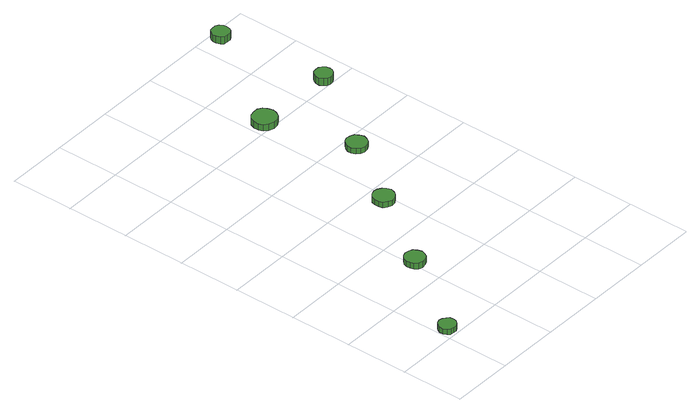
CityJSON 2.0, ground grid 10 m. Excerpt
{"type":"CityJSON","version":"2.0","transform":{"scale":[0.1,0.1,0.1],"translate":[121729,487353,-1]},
"CityObjects":{
"tree1":{"type":"SolitaryVegetationObject","attributes":{"function":"something"},"geometry":[{"type":"MultiSurface","lod":"1","boundaries":[[[0,1,2,3,4,5,6,7,8,9,10,11,12,13,14]],[[15,16,17,18,19,20,21,22,23,24,25,26,27,28,29]],[[0,29,28,1]],[[1,28,27,2]],[[2,27,26,3]],[[3,26,25,4]],[[4,25,24,5]],[[5,24,23,6]],[[6,23,22,7]],[[7,22,21,8]],[[8,21,20,9]],[[9,20,19,10]],[[10,19,18,11]],[[11,18,17,12]],[[12,17,16,13]],[[13,16,15,14]],[[14,15,29,0]]]}]},
"tree2":{"type":"SolitaryVegetationObject","attributes":{"function":"something"},"geometry":[{"type":"MultiSurface","lod":"1","boundaries":[[[30,31,32,33,34,35,36,37,38,39,40,41,42,43,44]],[[45,46,47,48,49,50,51,52,53,54,55,56,57,58,59]],[[30,59,58,31]],[[31,58,57,32]],[[32,57,56,33]],[[33,56,55,34]],[[34,55,54,35]],[[35,54,53,36]],[[36,53,52,37]],[[37,52,51,38]],[[38,51,50,39]],[[39,50,49,40]],[[40,49,48,41]],[[41,48,47,42]],[[42,47,46,43]],[[43,46,45,44]],[[44,45,59,30]]]}]},
"tree3":{"type":"SolitaryVegetationObject","attributes":{"function":"something"},"geometry":[{"type":"MultiSurface","lod":"1","boundaries":[[[60,61,62,63,64,65,66,67,68,69,70,71,72,73,74]],[[75,76,77,78,79,80,81,82,83,84,85,86,87,88,89]],[[60,89,88,61]],[[61,88,87,62]],[[62,87,86,63]],[[63,86,85,64]],[[64,85,84,65]],[[65,84,83,66]],[[66,83,82,67]],[[67,82,81,68]],[[68,81,80,69]],[[69,80,79,70]],[[70,79,78,71]],[[71,78,77,72]],[[72,77,76,73]],[[73,76,75,74]],[[74,75,89,60]]]}]},
"tree4":{"type":"SolitaryVegetationObject","attributes":{"function":"something"},"geometry":[{"type":"MultiSurface","lod":"1","boundaries":[[[90,91,92,93,94,95,96,97,98,99,100,101,102,103,104]],[[105,106,107,108,109,110,111,112,113,114,115,116,117,118,119]],[[90,119,118,91]],[[91,118,117,92]],[[92,117,116,93]],[[93,116,115,94]],[[94,115,114,95]],[[95,114,113,96]],[[96,113,112,97]],[[97,112,111,98]],[[98,111,110,99]],[[99,110,109,100]],[[100,109,108,101]],[[101,108,107,102]],[[102,107,106,103]],[[103,106,105,104]],[[104,105,119,90]]]}]},
"tree5":{"type":"SolitaryVegetationObject","attributes":{"function":"something"},"geometry":[{"type":"MultiSurface","lod":"1","boundaries":[[[120,121,122,123,124,125,126,127,128,129,130,131,132,133,134]],[[135,136,137,138,139,140,141,142,143,144,145,146,147,148,149]],[[120,149,148,121]],[[121,148,147,122]],[[122,147,146,123]],[[123,146,145,124]],[[124,145,144,125]],[[125,144,143,126]],[[126,143,142,127]],[[127,142,141,128]],[[128,141,140,129]],[[129,140,139,130]],[[130,139,138,131]],[[131,138,137,132]],[[132,137,136,133]],[[133,136,135,134]],[[134,135,149,120]]]}]},
"tree6":{"type":"SolitaryVegetationObject","attributes":{"function":"something"},"geometry":[{"type":"MultiSurface","lod":"1","boundaries":[[[150,151,152,153,154,155,156,157,158,159,160,161,162,163,164]],[[165,166,167,168,169,170,171,172,173,174,175,176,177,178,179]],[[150,179,178,151]],[[151,178,177,152]],[[152,177,176,153]],[[153,176,175,154]],[[154,175,174,155]],[[155,174,173,156]],[[156,173,172,157]],[[157,172,171,158]],[[158,171,170,159]],[[159,170,169,160]],[[160,169,168,161]],[[161,168,167,162]],[[162,167,166,163]],[[163,166,165,164]],[[164,165,179,150]]]}]},
"tree7":{"type":"SolitaryVegetationObject","attributes":{"function":"something"},"geometry":[{"type":"MultiSurface","lod":"1","boundaries":[[[180,181,182,183,184,185,186,187,188,189,190,191,192,193,194]],[[195,196,197,198,199,200,201,202,203,204,205,206,207,208,209]],[[180,209,208,181]],[[181,208,207,182]],[[182,207,206,183]],[[183,206,205,184]],[[184,205,204,185]],[[185,204,203,186]],[[186,203,202,187]],[[187,202,201,188]],[[188,201,200,189]],[[189,200,199,190]],[[190,199,198,191]],[[191,198,197,192]],[[192,197,196,193]],[[193,196,195,194]],[[194,195,209,180]]]}]}
},
"vertices":[
[30,17,15],[29,23,15],[25,27,15],[20,30,15],[15,31,15],[9,29,15],[5,25,15],[3,20,15],[3,14,15],[5,9,15],[9,5,15],[15,4,15],[20,4,15],[25,7,15],[29,12,15],[29,12,6],[25,7,6],[20,4,6],[15,4,6],[9,5,6],[5,9,6],[3,14,6],[3,20,6],[5,25,6],[9,29,6],[15,31,6],[20,30,6],[25,27,6],[29,23,6],[30,17,6],
[123,149,16],[121,155,16],[118,161,16],[112,164,16],[105,165,16],[99,163,16],[94,158,16],[92,152,16],[92,146,16],[94,140,16],[99,135,16],[105,133,16],[112,134,16],[118,137,16],[121,143,16],[121,143,6],[118,137,6],[112,134,6],[105,133,6],[99,135,6],[94,140,6],[92,146,6],[92,152,6],[94,158,6],[99,163,6],[105,165,6],[112,164,6],[118,161,6],[121,155,6],[123,149,6],
[208,273,15],[206,280,15],[202,285,15],[196,289,15],[189,290,15],[183,288,15],[177,283,15],[175,277,15],[175,270,15],[177,263,15],[183,259,15],[189,256,15],[196,257,15],[202,261,15],[206,266,15],[206,266,6],[202,261,6],[196,257,6],[189,256,6],[183,259,6],[177,263,6],[175,270,6],[175,277,6],[177,283,6],[183,288,6],[189,290,6],[196,289,6],[202,285,6],[206,280,6],[208,273,6],
[280,380,15],[278,387,15],[274,393,15],[268,396,15],[261,397,15],[255,395,15],[250,390,15],[247,384,15],[247,377,15],[250,371,15],[255,366,15],[261,364,15],[268,365,15],[274,368,15],[278,374,15],[278,374,6],[274,368,6],[268,365,6],[261,364,6],[255,366,6],[250,371,6],[247,377,6],[247,384,6],[250,390,6],[255,395,6],[261,397,6],[268,396,6],[274,393,6],[278,387,6],[280,380,6],
[245,515,17],[243,523,17],[239,530,17],[232,534,17],[224,534,17],[216,532,17],[210,527,17],[207,519,17],[207,511,17],[210,504,17],[216,499,17],[224,496,17],[232,497,17],[239,501,17],[243,508,17],[243,508,6],[239,501,6],[232,497,6],[224,496,6],[216,499,6],[210,504,6],[207,511,6],[207,519,6],[210,527,6],[216,532,6],[224,534,6],[232,534,6],[239,530,6],[243,523,6],[245,515,6],
[368,513,19],[367,519,19],[363,524,19],[358,527,19],[353,527,19],[347,526,19],[343,522,19],[340,516,19],[340,510,19],[343,505,19],[347,501,19],[353,499,19],[358,500,19],[363,503,19],[367,508,19],[367,508,7],[363,503,7],[358,500,7],[353,499,7],[347,501,7],[343,505,7],[340,510,7],[340,516,7],[343,522,7],[347,526,7],[353,527,7],[358,527,7],[363,524,7],[367,519,7],[368,513,7],
[347,682,24],[346,687,24],[343,692,24],[338,695,24],[332,695,24],[326,694,24],[322,690,24],[320,684,24],[320,679,24],[322,673,24],[326,669,24],[332,668,24],[338,668,24],[343,671,24],[346,676,24],[346,676,12],[343,671,12],[338,668,12],[332,668,12],[326,669,12],[322,673,12],[320,679,12],[320,684,12],[322,690,12],[326,694,12],[332,695,12],[338,695,12],[343,692,12],[346,687,12],[347,682,12]
]}
